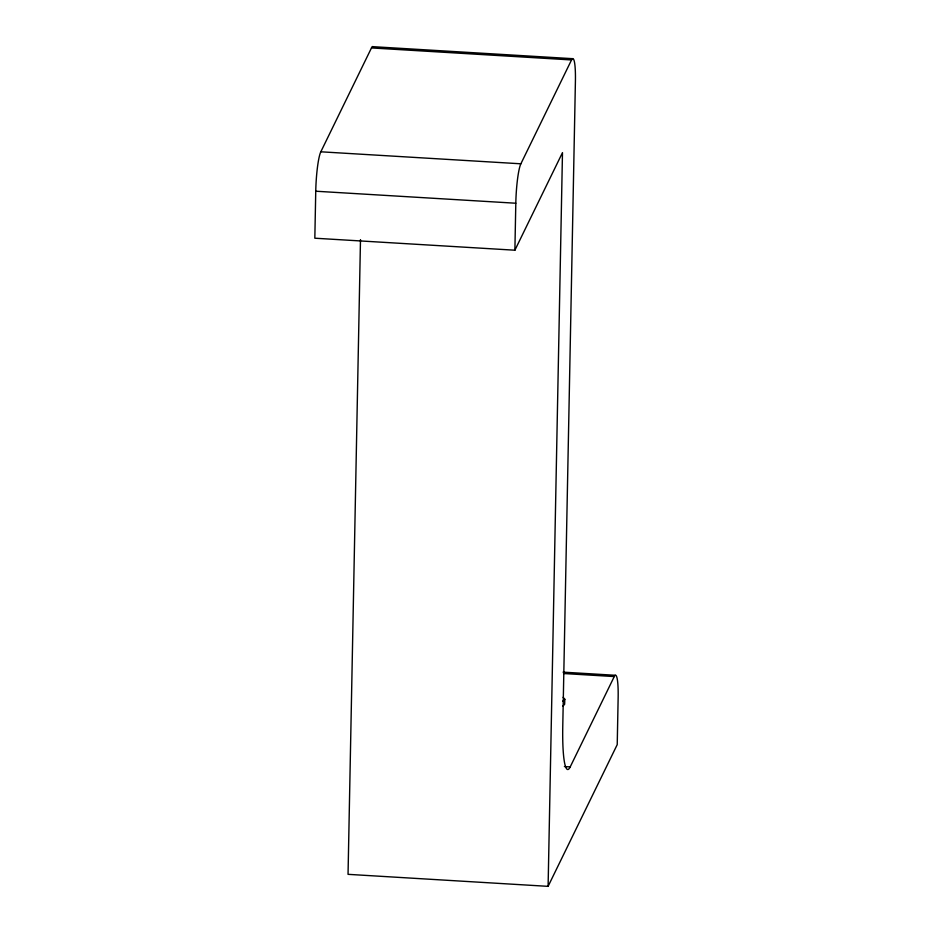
<?xml version="1.0" encoding="UTF-8"?>
<svg xmlns="http://www.w3.org/2000/svg" width="933" height="933" viewBox="0 0 933 933"><rect width="100%" height="100%" fill="white"/><g stroke="black" fill="none" stroke-linecap="round" stroke-linejoin="round"><path stroke-width="1.4" d="M373.363 46.953A31.664 4.105 -86.6 0 0 371.474 47.933L320.824 151.799A31.664 4.105 -86.6 0 0 315.751 191.218L314.829 238.207L514.888 250.207L562.482 152.639L548.103 886.35L348.044 874.338L360.488 239.618M514.888 250.207L515.809 203.231A31.664 4.105 -86.6 0 1 520.871 163.8L571.532 59.945L371.474 47.933M563.112 697.278L564.815 699.26L564.628 704.322L562.786 706.234M564.395 766.564L570.203 766.914L614.264 676.565L563.532 673.521M548.103 886.35L617.226 744.627L618.147 697.639A31.664 4.105 -86.6 0 0 614.264 676.565M562.739 701.254L564.815 699.26M372.454 46.65L572.512 58.662M320.824 151.799L520.871 163.8M315.751 191.218L515.809 203.231M563.054 672.145L615.244 675.282M571.532 59.945A31.664 4.105 -86.6 0 1 575.416 81.019L562.762 726.562A60.633 7.849 -86.6 0 0 570.203 766.914"/></g></svg>
